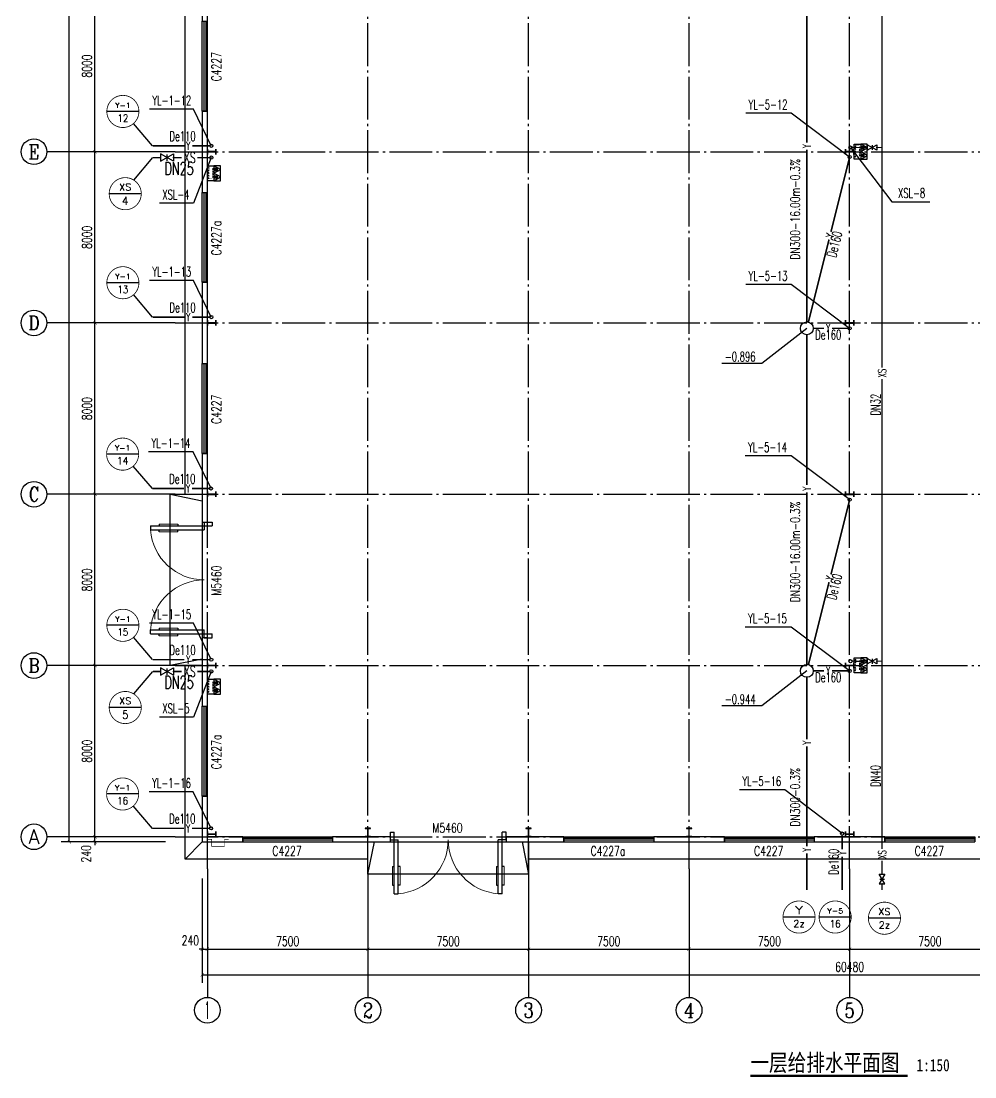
# Model space of a CAD drawing. Header units: millimetres. Extents: x 418304 to 847498, y 48187 to 111456.
# Drawn here: x 421322.97 to 421367.52, y 54604.15 to 54653.46 of the extents above; entities that cross this region are included whole.
import ezdxf
from ezdxf.enums import TextEntityAlignment as Align

# ---------------------------------------------------------------- set-up
doc = ezdxf.new("R2010")
doc.units = ezdxf.units.MM
doc.header["$LTSCALE"] = 1000
doc.linetypes.add('DOTE', pattern=[2.42, 2, -0.2, 0.02, -0.2])
for name, color, linetype in [('AXIS', 3, 'Continuous'), ('AXIS_TEXT', 7, 'Continuous'), ('COLUMN', 2, 'Continuous'), ('DIM_SYMB', 3, 'Continuous'), ('DIM_消防', 3, 'Continuous'), ('DIM_雨水', 3, 'Continuous'), ('DOTE', 8, 'DOTE'), ('EQUIP_消防', 7, 'Continuous'), ('PIPE-消防', 1, 'Continuous'), ('PIPE-雨水', 4, 'Continuous'), ('PUB_TEXT', 7, 'Continuous'), ('TEXT_消防', 7, 'Continuous'), ('TEXT_雨水', 7, 'Continuous'), ('TWT_LEAD', 3, 'Continuous'), ('TWT_TEXT', 7, 'Continuous'), ('VALVE_消防', 7, 'Continuous'), ('VPIPE-消防', 1, 'Continuous'), ('VPIPE-雨水', 4, 'Continuous'), ('WALL-PARAPET', 6, 'Continuous'), ('WELL_雨水', 4, 'Continuous'), ('WINDOW', 4, 'Continuous'), ('WINDOW_TEXT', 7, 'Continuous')]:
    doc.layers.add(name, color=color, linetype=linetype)
doc.styles.add('_TCH_AXIS', font='COMPLEX', dxfattribs={"bigfont": 'GBCBIG'})
doc.styles.add('_TCH_DIM', font='SIMPLEX', dxfattribs={"bigfont": 'GBCBIG'})
doc.styles.add('_TCH_DIM_T3', font='SIMPLEX', dxfattribs={"width": 0.705882, "bigfont": 'GBCBIG'})
doc.styles.add('_TCH_WINDOW', font='SIMPLEX', dxfattribs={"height": 3.5, "bigfont": 'GBCBIG'})
doc.styles.add('_TWT_CIRCLE', font='COMPLEX', dxfattribs={"width": 1.1, "height": 3, "bigfont": 'HZTXT'})
doc.styles.add('_TWT_PIPEDN', font='SIMPLEX', dxfattribs={"width": 0.8, "height": 3, "bigfont": 'HZTXT'})
doc.styles.add('_TWT_PIPETEXT', font='SIMPLEX', dxfattribs={"width": 0.8, "height": 3.5, "bigfont": 'HZTXT'})
doc.styles.add('_TWT_SERIAL', font='COMPLEX', dxfattribs={"width": 0.8, "height": 3, "bigfont": 'HZTXT'})
doc.styles.add('COMPLEX', font='COMPLEX')
doc.styles.add('YAYA', font='', dxfattribs={"width": 0.8, "height": 1})
doc.styles.get('YAYA').set_extended_font_data('SimSun')
doc.dimstyles.new('_TCH_ARCH&&150', dxfattribs={"dimtxt": 446.25, "dimasz": 150, "dimexe": 375, "dimexo": 450, "dimgap": 150, "dimtad": 1, "dimdec": 0, "dimzin": 0, "dimdsep": 46, "dimtxsty": '_TCH_DIM_T3', "dimblk": 'ARCHTICK', "dimcen": 0.09, "dimclrt": 7, "dimazin": 2, "dimtfac": 1, "dimtdec": 0, "dimtix": 1, "dimtmove": 2, "dimatfit": 3, "dimfxl": 0, "dimtolj": 1, "dimtzin": 0, "dimarcsym": 0})

# ---------------------------------------------------------------- blocks, each defined once
blk = doc.blocks.new('A$C797E1D2B')
at = {"layer": 'COLUMN'}
h = blk.add_hatch(color=256, dxfattribs=at)
h.paths.add_polyline_path([(125, 400), (250, 400), (250, 388), (130, 388), (130, 200), (125, 200)])
h.paths.add_polyline_path([(0, 400), (125, 400), (125, 200), (120, 200), (120, 388), (0, 388)])
h.paths.add_polyline_path([(0, 12), (120, 12), (120, 200), (125, 200), (125, 0), (0, 0)])
h.paths.add_polyline_path([(125, 200), (130, 200), (130, 12), (250, 12), (250, 0), (125, 0)])
blk.add_lwpolyline([(250, 0), (250, 12), (130, 12), (130, 388), (250, 388), (250, 400), (0, 400), (0, 388), (120, 388), (120, 12), (0, 12), (0, 0)], close=True, dxfattribs=at)
blk = doc.blocks.new('消防软管卷盘')
blk.add_lwpolyline([(4963954, 151899), (4963954, 150312), (4964641, 150312), (4964641, 151899)], close=True)
for points, const_width in [([(4964134, 151704), (4964482, 151704)], 1), ([(4964134, 151566), (4964482, 151566)], 1), ([(4964134, 151428), (4964482, 151428)], 1), ([(4964134, 151290), (4964482, 151290)], 1), ([(4964134, 151152), (4964482, 151152)], 1), ([(4964134, 151014), (4964482, 151014)], 0.1), ([(4964134, 150876), (4964482, 150876)], 1), ([(4964134, 150738), (4964482, 150738)], 1), ([(4964150, 150600), (4964499, 150600)], 1), ([(4964150, 150462), (4964499, 150462)], 1)]:
    blk.add_lwpolyline(points, dxfattribs=dict(const_width=const_width))
for centre, start, end in [((4964134, 151636), 90, 270), ((4964134, 151360), 90, 270), ((4964134, 151084), 90, 270), ((4964482, 151498), 270, 90), ((4964482, 151222), 270, 90), ((4964482, 150946), 270, 90), ((4964134, 150808), 90, 270), ((4964150, 150532), 90, 270), ((4964499, 150670), 270, 90)]:
    blk.add_arc(centre, 69, start, end)
blk = doc.blocks.new('$TwtSys$00000546')
h = blk.add_hatch()
h.set_pattern_fill('ANSI31', color=256, scale=200, style=0)
h.set_pattern_definition([(45, (-38543.802, -6670.83), (-17.67767, 17.67767), [])])
h.paths.add_polyline_path([(-65, 174), (65, 174), (65, 44), (-65, 44)])
for points in [[(0, 344), (-198, 0), (198, 0)], [(-65, 174), (65, 174), (65, 44), (-65, 44)]]:
    blk.add_lwpolyline(points, close=True)
blk = doc.blocks.new('92623')
blk.add_lwpolyline([(8910066, 83014), (8909273, 83014), (8909273, 82670), (8910066, 82670)], close=True)
at = {"xscale": -0.5, "yscale": 0.5, "zscale": 0.5, "rotation": 89.99999999998747}
blk.add_blockref('消防软管卷盘', (8985223, 2565334), dxfattribs=at)
at = {"layer": 'EQUIP_消防', "color": 8, "rotation": 180}
for p in [(8909471, 83014), (8909868, 83014)]:
    blk.add_blockref('$TwtSys$00000546', p, dxfattribs=at)
blk = doc.blocks.new('$DorLib2D$00000011')
for p, q in [((-0.4667, 0.4709), (-0.4667, -0.0625)), ((-0.4667, 0.4709), (-0.4333, 0.4709)), ((-0.4333, 0.4709), (-0.4333, 0.0042)), ((0.4333, 0.4709), (0.4333, 0.0042)), ((0.4667, 0.4709), (0.4333, 0.4709)), ((0.4667, 0.4709), (0.4667, -0.0625)), ((-0.4833, 0.3962), (-0.4667, 0.3962)), ((-0.4167, 0.3962), (-0.4333, 0.3962)), ((0.4167, 0.3962), (0.4333, 0.3962)), ((0.4833, 0.3962), (0.4667, 0.3962)), ((-0.4833, 0.2346), (-0.4667, 0.2346)), ((-0.4167, 0.2346), (-0.4333, 0.2346)), ((0.4167, 0.2346), (0.4333, 0.2346)), ((0.4833, 0.2346), (0.4667, 0.2346)), ((-0.5, 0.0042), (-0.4333, 0.0042)), ((-0.5, 0.0042), (-0.5, -0.0625)), ((0.5, 0.0042), (0.4333, 0.0042)), ((0.5, 0.0042), (0.5, -0.0625)), ((-0.5, -0.0625), (-0.4667, -0.0625)), ((0.5, -0.0625), (0.4667, -0.0625))]:
    blk.add_line(p, q)
at = {"lineweight": 13}
for p, q in [((-0.4833, 0.3962), (-0.4833, 0.2346)), ((-0.4167, 0.3962), (-0.4167, 0.2346)), ((0.4167, 0.3962), (0.4167, 0.2346)), ((0.4833, 0.3962), (0.4833, 0.2346))]:
    blk.add_line(p, q, dxfattribs=at)
for centre, start, end in [((-0.4667, 0.0042), 0, 85.90396), ((0.4667, 0.0042), 94.09604, 180)]:
    blk.add_arc(centre, 0.4667, start, end, dxfattribs=at)
blk = doc.blocks.new('$TCHSYS$WIN2D')
for p, q in [((-0.5, 0.5), (0.5, 0.5)), ((-0.5, 0.5), (-0.5, -0.5)), ((0.5, 0.5), (0.5, -0.5)), ((0.5, 0.167), (-0.5, 0.167)), ((0.5, -0.167), (-0.5, -0.167)), ((-0.5, -0.5), (0.5, -0.5))]:
    blk.add_line(p, q)
blk = doc.blocks.new('_AXISO')
blk.add_circle((0, 0), 0.5)
at = {"layer": 'AXIS_TEXT', "style": 'COMPLEX', "width": 1.041667}
blk.add_attdef('A', text='', height=0.56, dxfattribs=at).set_placement((-0.25, -0.28), (0.25, -0.28), align=Align.FIT)
blk = doc.blocks.new('_ArchTick')
at = {"color": 0, "linetype": 'ByBlock', "const_width": 0.15}
blk.add_lwpolyline([(-0.5, -0.5), (0.5, 0.5)], dxfattribs=at)
blk = doc.blocks.new('*D388')
at = {"layer": 'AXIS', "color": 0, "lineweight": -2}
for p, q in [((448672, 63648), (448672, 58773)), ((509152, 63648), (509152, 58773)), ((448672, 59148), (509152, 59148))]:
    blk.add_line(p, q, dxfattribs=at)
at = {"layer": 'Defpoints', "color": 0}
for p in [(448672, 64098), (509152, 64098), (509152, 59148)]:
    blk.add_point(p, dxfattribs=at)
at = {"layer": 'AXIS', "color": 0, "lineweight": -2, "xscale": 150, "yscale": 150, "zscale": 150, "rotation": 180}
blk.add_blockref('_ArchTick', (448672, 59148), dxfattribs=at)
at = {"layer": 'AXIS', "color": 0, "lineweight": -2, "xscale": 150, "yscale": 150, "zscale": 150}
blk.add_blockref('_ArchTick', (509152, 59148), dxfattribs=at)
at = {"layer": 'AXIS', "color": 7, "insert": (478912, 59521), "char_height": 446.2, "attachment_point": 5, "style": '_TCH_DIM_T3'}
blk.add_mtext('\\A1;60480', dxfattribs=at)
blk = doc.blocks.new('*D389')
at = {"layer": 'AXIS', "color": 0, "lineweight": -2}
for p, q in [((448672, 63648), (448672, 59973)), ((448912, 63648), (448912, 59973)), ((448672, 60348), (448522, 60348)), ((448672, 60348), (448912, 60348)), ((448912, 60348), (449062, 60348))]:
    blk.add_line(p, q, dxfattribs=at)
at = {"layer": 'Defpoints', "color": 0}
for p in [(448672, 64098), (448912, 64098), (448912, 60348)]:
    blk.add_point(p, dxfattribs=at)
at = {"layer": 'AXIS', "color": 0, "lineweight": -2, "xscale": 150, "yscale": 150, "zscale": 150}
blk.add_blockref('_ArchTick', (448672, 60348), dxfattribs=at)
at = {"layer": 'AXIS', "color": 0, "lineweight": -2, "xscale": 150, "yscale": 150, "zscale": 150, "rotation": 180}
blk.add_blockref('_ArchTick', (448912, 60348), dxfattribs=at)
at = {"layer": 'AXIS', "color": 7, "insert": (448117, 60760), "char_height": 446.2, "attachment_point": 5, "style": '_TCH_DIM_T3'}
blk.add_mtext('\\A1;240', dxfattribs=at)
blk = doc.blocks.new('*D390')
at = {"layer": 'AXIS', "color": 0, "lineweight": -2}
for p, q in [((448912, 63648), (448912, 59973)), ((456412, 63648), (456412, 59973)), ((448912, 60348), (456412, 60348))]:
    blk.add_line(p, q, dxfattribs=at)
at = {"layer": 'Defpoints', "color": 0}
for p in [(448912, 64098), (456412, 64098), (456412, 60348)]:
    blk.add_point(p, dxfattribs=at)
at = {"layer": 'AXIS', "color": 0, "lineweight": -2, "xscale": 150, "yscale": 150, "zscale": 150, "rotation": 180}
blk.add_blockref('_ArchTick', (448912, 60348), dxfattribs=at)
at = {"layer": 'AXIS', "color": 0, "lineweight": -2, "xscale": 150, "yscale": 150, "zscale": 150}
blk.add_blockref('_ArchTick', (456412, 60348), dxfattribs=at)
at = {"layer": 'AXIS', "color": 7, "insert": (452662, 60721), "char_height": 446.2, "attachment_point": 5, "style": '_TCH_DIM_T3'}
blk.add_mtext('\\A1;7500', dxfattribs=at)
blk = doc.blocks.new('*D391')
at = {"layer": 'AXIS', "color": 0, "lineweight": -2}
for p, q in [((456412, 63648), (456412, 59973)), ((463912, 63648), (463912, 59973)), ((456412, 60348), (463912, 60348))]:
    blk.add_line(p, q, dxfattribs=at)
at = {"layer": 'Defpoints', "color": 0}
for p in [(456412, 64098), (463912, 64098), (463912, 60348)]:
    blk.add_point(p, dxfattribs=at)
at = {"layer": 'AXIS', "color": 0, "lineweight": -2, "xscale": 150, "yscale": 150, "zscale": 150, "rotation": 180}
blk.add_blockref('_ArchTick', (456412, 60348), dxfattribs=at)
at = {"layer": 'AXIS', "color": 0, "lineweight": -2, "xscale": 150, "yscale": 150, "zscale": 150}
blk.add_blockref('_ArchTick', (463912, 60348), dxfattribs=at)
at = {"layer": 'AXIS', "color": 7, "insert": (460162, 60721), "char_height": 446.2, "attachment_point": 5, "style": '_TCH_DIM_T3'}
blk.add_mtext('\\A1;7500', dxfattribs=at)
blk = doc.blocks.new('*D392')
at = {"layer": 'AXIS', "color": 0, "lineweight": -2}
for p, q in [((463912, 63648), (463912, 59973)), ((471412, 63648), (471412, 59973)), ((463912, 60348), (471412, 60348))]:
    blk.add_line(p, q, dxfattribs=at)
at = {"layer": 'Defpoints', "color": 0}
for p in [(463912, 64098), (471412, 64098), (471412, 60348)]:
    blk.add_point(p, dxfattribs=at)
at = {"layer": 'AXIS', "color": 0, "lineweight": -2, "xscale": 150, "yscale": 150, "zscale": 150, "rotation": 180}
blk.add_blockref('_ArchTick', (463912, 60348), dxfattribs=at)
at = {"layer": 'AXIS', "color": 0, "lineweight": -2, "xscale": 150, "yscale": 150, "zscale": 150}
blk.add_blockref('_ArchTick', (471412, 60348), dxfattribs=at)
at = {"layer": 'AXIS', "color": 7, "insert": (467662, 60721), "char_height": 446.2, "attachment_point": 5, "style": '_TCH_DIM_T3'}
blk.add_mtext('\\A1;7500', dxfattribs=at)
blk = doc.blocks.new('*D393')
at = {"layer": 'AXIS', "color": 0, "lineweight": -2}
for p, q in [((471412, 63648), (471412, 59973)), ((478912, 63648), (478912, 59973)), ((471412, 60348), (478912, 60348))]:
    blk.add_line(p, q, dxfattribs=at)
at = {"layer": 'Defpoints', "color": 0}
for p in [(471412, 64098), (478912, 64098), (478912, 60348)]:
    blk.add_point(p, dxfattribs=at)
at = {"layer": 'AXIS', "color": 0, "lineweight": -2, "xscale": 150, "yscale": 150, "zscale": 150, "rotation": 180}
blk.add_blockref('_ArchTick', (471412, 60348), dxfattribs=at)
at = {"layer": 'AXIS', "color": 0, "lineweight": -2, "xscale": 150, "yscale": 150, "zscale": 150}
blk.add_blockref('_ArchTick', (478912, 60348), dxfattribs=at)
at = {"layer": 'AXIS', "color": 7, "insert": (475162, 60721), "char_height": 446.2, "attachment_point": 5, "style": '_TCH_DIM_T3'}
blk.add_mtext('\\A1;7500', dxfattribs=at)
blk = doc.blocks.new('*D394')
at = {"layer": 'AXIS', "color": 0, "lineweight": -2}
for p, q in [((478912, 63648), (478912, 59973)), ((486412, 63648), (486412, 59973)), ((478912, 60348), (486412, 60348))]:
    blk.add_line(p, q, dxfattribs=at)
at = {"layer": 'Defpoints', "color": 0}
for p in [(478912, 64098), (486412, 64098), (486412, 60348)]:
    blk.add_point(p, dxfattribs=at)
at = {"layer": 'AXIS', "color": 0, "lineweight": -2, "xscale": 150, "yscale": 150, "zscale": 150, "rotation": 180}
blk.add_blockref('_ArchTick', (478912, 60348), dxfattribs=at)
at = {"layer": 'AXIS', "color": 0, "lineweight": -2, "xscale": 150, "yscale": 150, "zscale": 150}
blk.add_blockref('_ArchTick', (486412, 60348), dxfattribs=at)
at = {"layer": 'AXIS', "color": 7, "insert": (482662, 60721), "char_height": 446.2, "attachment_point": 5, "style": '_TCH_DIM_T3'}
blk.add_mtext('\\A1;7500', dxfattribs=at)
blk = doc.blocks.new('*D410')
at = {"layer": 'AXIS', "color": 0, "lineweight": -2}
for p, q in [((446962, 185838), (442087, 185838)), ((442462, 65358), (442462, 185838)), ((446962, 65358), (442087, 65358))]:
    blk.add_line(p, q, dxfattribs=at)
at = {"layer": 'Defpoints', "color": 0}
for p in [(442462, 185838), (447412, 185838), (447412, 65358)]:
    blk.add_point(p, dxfattribs=at)
at = {"layer": 'AXIS', "color": 0, "lineweight": -2, "xscale": 150, "yscale": 150, "zscale": 150}
for p, rotation in [((442462, 185838), 90), ((442462, 65358), 270)]:
    blk.add_blockref('_ArchTick', p, dxfattribs=dict(at, rotation=rotation))
at = {"layer": 'AXIS', "color": 7, "insert": (442089, 125598), "char_height": 446.2, "attachment_point": 5, "rotation": 90, "style": '_TCH_DIM_T3'}
blk.add_mtext('\\A1;120480', dxfattribs=at)
blk = doc.blocks.new('*D411')
at = {"layer": 'AXIS', "color": 0, "lineweight": -2}
for p, q in [((446962, 65598), (443287, 65598)), ((443662, 65598), (443662, 65748)), ((443662, 65358), (443662, 65598)), ((446962, 65358), (443287, 65358)), ((443662, 65358), (443662, 65208))]:
    blk.add_line(p, q, dxfattribs=at)
at = {"layer": 'Defpoints', "color": 0}
for p in [(443662, 65598), (447412, 65598), (447412, 65358)]:
    blk.add_point(p, dxfattribs=at)
at = {"layer": 'AXIS', "color": 0, "lineweight": -2, "xscale": 150, "yscale": 150, "zscale": 150}
for p, rotation in [((443662, 65598), 270), ((443662, 65358), 90)]:
    blk.add_blockref('_ArchTick', p, dxfattribs=dict(at, rotation=rotation))
at = {"layer": 'AXIS', "color": 7, "insert": (443249, 64803), "char_height": 446.2, "attachment_point": 5, "rotation": 90, "style": '_TCH_DIM_T3'}
blk.add_mtext('\\A1;240', dxfattribs=at)
blk = doc.blocks.new('*D412')
at = {"layer": 'AXIS', "color": 0, "lineweight": -2}
for p, q in [((446962, 73598), (443287, 73598)), ((443662, 65598), (443662, 73598)), ((446962, 65598), (443287, 65598))]:
    blk.add_line(p, q, dxfattribs=at)
at = {"layer": 'Defpoints', "color": 0}
for p in [(443662, 73598), (447412, 73598), (447412, 65598)]:
    blk.add_point(p, dxfattribs=at)
at = {"layer": 'AXIS', "color": 0, "lineweight": -2, "xscale": 150, "yscale": 150, "zscale": 150}
for p, rotation in [((443662, 73598), 90), ((443662, 65598), 270)]:
    blk.add_blockref('_ArchTick', p, dxfattribs=dict(at, rotation=rotation))
at = {"layer": 'AXIS', "color": 7, "insert": (443289, 69598), "char_height": 446.2, "attachment_point": 5, "rotation": 90, "style": '_TCH_DIM_T3'}
blk.add_mtext('\\A1;8000', dxfattribs=at)
blk = doc.blocks.new('*D413')
at = {"layer": 'AXIS', "color": 0, "lineweight": -2}
for p, q in [((446962, 81598), (443287, 81598)), ((443662, 73598), (443662, 81598)), ((446962, 73598), (443287, 73598))]:
    blk.add_line(p, q, dxfattribs=at)
at = {"layer": 'Defpoints', "color": 0}
for p in [(443662, 81598), (447412, 81598), (447412, 73598)]:
    blk.add_point(p, dxfattribs=at)
at = {"layer": 'AXIS', "color": 0, "lineweight": -2, "xscale": 150, "yscale": 150, "zscale": 150}
for p, rotation in [((443662, 81598), 90), ((443662, 73598), 270)]:
    blk.add_blockref('_ArchTick', p, dxfattribs=dict(at, rotation=rotation))
at = {"layer": 'AXIS', "color": 7, "insert": (443289, 77598), "char_height": 446.2, "attachment_point": 5, "rotation": 90, "style": '_TCH_DIM_T3'}
blk.add_mtext('\\A1;8000', dxfattribs=at)
blk = doc.blocks.new('*D414')
at = {"layer": 'AXIS', "color": 0, "lineweight": -2}
for p, q in [((446962, 89598), (443287, 89598)), ((443662, 81598), (443662, 89598)), ((446962, 81598), (443287, 81598))]:
    blk.add_line(p, q, dxfattribs=at)
at = {"layer": 'Defpoints', "color": 0}
for p in [(443662, 89598), (447412, 89598), (447412, 81598)]:
    blk.add_point(p, dxfattribs=at)
at = {"layer": 'AXIS', "color": 0, "lineweight": -2, "xscale": 150, "yscale": 150, "zscale": 150}
for p, rotation in [((443662, 89598), 90), ((443662, 81598), 270)]:
    blk.add_blockref('_ArchTick', p, dxfattribs=dict(at, rotation=rotation))
at = {"layer": 'AXIS', "color": 7, "insert": (443289, 85598), "char_height": 446.2, "attachment_point": 5, "rotation": 90, "style": '_TCH_DIM_T3'}
blk.add_mtext('\\A1;8000', dxfattribs=at)
blk = doc.blocks.new('*D415')
at = {"layer": 'AXIS', "color": 0, "lineweight": -2}
for p, q in [((446962, 97598), (443287, 97598)), ((443662, 89598), (443662, 97598)), ((446962, 89598), (443287, 89598))]:
    blk.add_line(p, q, dxfattribs=at)
at = {"layer": 'Defpoints', "color": 0}
for p in [(443662, 97598), (447412, 97598), (447412, 89598)]:
    blk.add_point(p, dxfattribs=at)
at = {"layer": 'AXIS', "color": 0, "lineweight": -2, "xscale": 150, "yscale": 150, "zscale": 150}
for p, rotation in [((443662, 97598), 90), ((443662, 89598), 270)]:
    blk.add_blockref('_ArchTick', p, dxfattribs=dict(at, rotation=rotation))
at = {"layer": 'AXIS', "color": 7, "insert": (443289, 93598), "char_height": 446.2, "attachment_point": 5, "rotation": 90, "style": '_TCH_DIM_T3'}
blk.add_mtext('\\A1;8000', dxfattribs=at)
blk = doc.blocks.new('*D416')
at = {"layer": 'AXIS', "color": 0, "lineweight": -2}
for p, q in [((446962, 105598), (443287, 105598)), ((443662, 97598), (443662, 105598)), ((446962, 97598), (443287, 97598))]:
    blk.add_line(p, q, dxfattribs=at)
at = {"layer": 'Defpoints', "color": 0}
for p in [(443662, 105598), (447412, 105598), (447412, 97598)]:
    blk.add_point(p, dxfattribs=at)
at = {"layer": 'AXIS', "color": 0, "lineweight": -2, "xscale": 150, "yscale": 150, "zscale": 150}
for p, rotation in [((443662, 105598), 90), ((443662, 97598), 270)]:
    blk.add_blockref('_ArchTick', p, dxfattribs=dict(at, rotation=rotation))
at = {"layer": 'AXIS', "color": 7, "insert": (443289, 101598), "char_height": 446.2, "attachment_point": 5, "rotation": 90, "style": '_TCH_DIM_T3'}
blk.add_mtext('\\A1;8000', dxfattribs=at)
blk = doc.blocks.new('$VALVE$00000296')
for points in [[(-125, 72), (-125, -72), (125, 72), (125, -72), (-125, 72)], [(0, 60), (0, -64)]]:
    blk.add_lwpolyline(points)
for p in [(-125, 0), (125, 0)]:
    blk.add_point(p)
blk = doc.blocks.new('$TwtSys$00000187')
blk.add_circle((0, 0, 0), 0.5)
blk = doc.blocks.new('32555')
at = {"color": 8, "ltscale": 0.5}
for p, q in [((447171.7, 81597.8), (448671.7, 81297.8)), ((448671.7, 73897.8), (447171.7, 73597.8)), ((447871.7, 64557.8), (448671.7, 65357.8)), ((456411.7, 63857.8), (456711.7, 65357.8)), ((463611.7, 65357.8), (463911.7, 63857.8))]:
    blk.add_line(p, q, dxfattribs=at)
for points in [[(447871.7, 81597.8), (447871.7, 121597.8)], [(448671.7, 73597.8), (447171.7, 73597.8), (447171.7, 81597.8), (448671.7, 81597.8)], [(456411.7, 64557.8), (447871.7, 64557.8), (447871.7, 73597.8)], [(463911.7, 65357.8), (463911.7, 63857.8), (456411.7, 63857.8), (456411.7, 65357.8)], [(493911.7, 64557.8), (463911.7, 64557.8)]]:
    blk.add_lwpolyline(points, dxfattribs=at)
at = {"color": 8, "const_width": 30}
blk.add_lwpolyline([(448911.7, 65477.8), (449111.7, 65477.8), (449111.7, 65157.8), (449711.7, 65157.8), (449711.7, 65477.8), (449911.7, 65477.8)], dxfattribs=at)
at = {"layer": 'AXIS'}
for p, q in [((447411.7, 97597.8), (441411.7, 97597.8)), ((447411.7, 89597.8), (441411.7, 89597.8)), ((447411.7, 81597.8), (441411.7, 81597.8)), ((447411.7, 73597.8), (441411.7, 73597.8)), ((447411.7, 65597.8), (441411.7, 65597.8)), ((448911.7, 64097.8), (448911.7, 58097.8)), ((456411.7, 64097.8), (456411.7, 58097.8)), ((463911.7, 64097.8), (463911.7, 58097.8)), ((471411.7, 64097.8), (471411.7, 58097.8)), ((478911.7, 64097.8), (478911.7, 58097.8))]:
    blk.add_line(p, q, dxfattribs=at)
at = {"layer": 'DIM_SYMB', "const_width": 105}
blk.add_lwpolyline([(474274.2, 54437.8), (481615.3, 54437.8)], dxfattribs=at)
at = {"layer": 'DIM_消防'}
for p, q in [((445714.9, 99477.7), (444214.9, 99477.7)), ((446354.6, 97872.6), (445463.1, 98921)), ((478952.7, 97794.8, 3000), (480876.9, 95260, 3000)), ((446354.6, 97323), (445463.1, 96274.5)), ((449094.9, 97323), (448257, 95188.2, 3000)), ((445824.9, 95636.3), (444324.9, 95636.3)), ((448257, 95188.2, 3000), (446669.5, 95188.2, 3000)), ((480876.9, 95260, 3000), (482649.3, 95260, 3000)), ((445714.9, 91477.7), (444214.9, 91477.7)), ((446354.6, 89872.6), (445463.1, 90921)), ((445702.9, 83472.7), (444202.9, 83472.7)), ((446342.6, 81867.6), (445451.1, 82916)), ((445714.9, 75477.7), (444214.9, 75477.7)), ((446354.6, 73872.6), (445463.1, 74921)), ((446354.6, 73323), (445463.1, 72274.5)), ((449094.9, 73323), (448257, 71188.2, 3000)), ((445824.9, 71636.3), (444324.9, 71636.3)), ((448257, 71188.2, 3000), (446669.5, 71188.2, 3000)), ((445702.9, 67597.7), (444202.9, 67597.7)), ((446342.6, 65992.6), (445451.1, 67041)), ((477298.3, 61851), (475798.3, 61851)), ((478984.8, 61851), (477484.8, 61851)), ((481286.5, 61795.5), (479786.5, 61795.5))]:
    blk.add_line(p, q, dxfattribs=at)
at = {"layer": 'DIM_消防', "const_width": 37.5}
for points in [[(445714.9, 99477.7, 1), (444214.9, 99477.7, 1)], [(445824.9, 95636.3, 1), (444324.9, 95636.3, 1)], [(445714.9, 91477.7, 1), (444214.9, 91477.7, 1)], [(445702.9, 83472.7, 1), (444202.9, 83472.7, 1)], [(445714.9, 75477.7, 1), (444214.9, 75477.7, 1)], [(445824.9, 71636.3, 1), (444324.9, 71636.3, 1)], [(445702.9, 67597.7, 1), (444202.9, 67597.7, 1)], [(477298.3, 61851, 1), (475798.3, 61851, 1)], [(478984.8, 61851, 1), (477484.8, 61851, 1)], [(481286.5, 61795.5, 1), (479786.5, 61795.5, 1)]]:
    blk.add_lwpolyline(points, format="xyb", close=True, dxfattribs=at)
at = {"layer": 'DIM_雨水'}
for p, q in [((448260.9, 99584.4), (446205.3, 99584.4)), ((449094.9, 97872.6), (448260.9, 99584.4)), ((476181.3, 99391.4), (474057.4, 99391.4)), ((478911.7, 97347.8, 3000), (476181.3, 99391.4)), ((448260.9, 91584.4), (446205.3, 91584.4)), ((449094.9, 89872.6), (448260.9, 91584.4)), ((476181.3, 91391.4), (474057.4, 91391.4)), ((478911.7, 89347.8, 3000), (476181.3, 91391.4)), ((448248.9, 83579.4), (446166, 83579.4)), ((449082.9, 81867.6), (448248.9, 83579.4)), ((476181.3, 83391.4), (474030.1, 83391.4)), ((478911.7, 81347.8, 3000), (476181.3, 83391.4)), ((448260.9, 75584.4), (446205.3, 75584.4)), ((449094.9, 73872.6), (448260.9, 75584.4)), ((476181.3, 75391.4, 3000), (474030.1, 75391.4, 3000)), ((478911.7, 73347.8, 6000), (476181.3, 75391.4, 3000)), ((448248.9, 67704.4), (446193.3, 67704.4)), ((449082.9, 65992.6), (448248.9, 67704.4)), ((475886, 67791.5), (473762.1, 67791.5)), ((478561.3, 65747.8), (475886, 67791.5))]:
    blk.add_line(p, q, dxfattribs=at)
at = {"layer": 'DOTE'}
for p, q in [((448911.7, 64097.8), (448911.7, 187097.8)), ((456411.7, 64097.8), (456411.7, 187097.8)), ((463911.7, 64097.8), (463911.7, 187097.8)), ((471411.7, 64097.8), (471411.7, 187097.8)), ((478911.7, 64097.8), (478911.7, 187097.8)), ((447411.7, 97597.8), (510411.7, 97597.8)), ((447411.7, 89597.8), (510411.7, 89597.8)), ((447411.7, 81597.8), (510411.7, 81597.8)), ((447411.7, 73597.8), (510411.7, 73597.8)), ((447411.7, 65597.8), (510411.7, 65597.8))]:
    blk.add_line(p, q, dxfattribs=at)
at = {"layer": 'PIPE-消防', "linetype": 'Continuous', "ltscale": 0.75, "const_width": 52.5}
for points in [[(480424.9, 108991.5), (480424.9, 97794.8)], [(479027.7, 97794.8), (479737, 97794.8)], [(480187, 97794.8), (480424.9, 97794.8)], [(480424.9, 97794.8), (480424.9, 87512.2)], [(480424.9, 86973.6), (480424.9, 73799.8)], [(479027.7, 73799.8), (479737, 73799.8)], [(480187, 73799.8), (480424.9, 73799.8)], [(480424.9, 73799.8), (480424.9, 65027.3)], [(480424.9, 64488.7), (480424.9, 63847.2)], [(480424.9, 63397.2), (480424.9, 63107.9)]]:
    blk.add_lwpolyline(points, dxfattribs=at)
at = {"layer": 'PIPE-消防', "linetype": 'Continuous', "const_width": 70}
for points in [[(446723, 97323), (446371.3, 97323)], [(447717.8, 97323), (447323, 97323)], [(448994.9, 97323), (448435.9, 97323)], [(446723, 73323), (446371.3, 73323)], [(447717.8, 73323), (447323, 73323)], [(448994.9, 73323), (448435.9, 73323)]]:
    blk.add_lwpolyline(points, dxfattribs=at)
at = {"layer": 'PIPE-雨水', "linetype": 'Continuous', "ltscale": 0.75, "const_width": 75}
for points in [[(476911.7, 105047.8), (476911.7, 98022.7)], [(447834.2, 97872.6), (446354.6, 97872.6)], [(449019.9, 97872.6), (448201.3, 97872.6)], [(476911.7, 97689.8), (476911.7, 89647.8)], [(478037.9, 93852.5), (478893.5, 97275)], [(476984.5, 89638.8), (477948.9, 93496.3)], [(447834.2, 89872.6), (446354.6, 89872.6)], [(449019.9, 89872.6), (448201.3, 89872.6)], [(476911.7, 89047.8), (476911.7, 82022.7)], [(447822.2, 81867.6), (446342.6, 81867.6)], [(449007.9, 81867.6), (448189.3, 81867.6)], [(476911.7, 81689.8), (476911.7, 73647.8)], [(478037.9, 77852.5), (478893.5, 81275)], [(476984.5, 73638.8), (477948.9, 77496.3)], [(447834.2, 73872.6), (446354.6, 73872.6)], [(449019.9, 73872.6), (448201.3, 73872.6)], [(476911.7, 73047.8), (476911.7, 70156.8)], [(476911.7, 69823.9), (476911.7, 65155.7)], [(447822.2, 65992.6), (446342.6, 65992.6)], [(449007.9, 65992.6), (448189.3, 65992.6)], [(478561.3, 65672.8), (478561.3, 65005.9)], [(476911.7, 64822.8), (476911.7, 63107.9)], [(478561.3, 64673), (478561.3, 63107.9)]]:
    blk.add_lwpolyline(points, dxfattribs=at)
at = {"layer": 'PIPE-雨水', "linetype": 'Continuous', "ltscale": 1.5, "const_width": 75}
for points in [[(477720.6, 89347.8), (477211.7, 89347.8)], [(478836.7, 89347.8), (478087.7, 89347.8)], [(477720.6, 73347.8), (477211.7, 73347.8)], [(478836.7, 73347.8), (478087.7, 73347.8)]]:
    blk.add_lwpolyline(points, dxfattribs=at)
at = {"layer": 'TWT_LEAD'}
for p, q in [((476911.7, 89347.8), (474810.2, 87709.1)), ((474810.2, 87709.1), (472948.8, 87709.1)), ((476911.7, 73347.8), (474810.2, 71709.1)), ((474810.2, 71709.1), (472948.8, 71709.1))]:
    blk.add_line(p, q, dxfattribs=at)
at = {"layer": 'VPIPE-消防', "linetype": 'Continuous'}
for centre in [(478952.7, 97794.8), (449094.9, 97323), (478952.7, 73799.8), (449094.9, 73323)]:
    blk.add_circle(centre, 75, dxfattribs=at)
at = {"layer": 'VPIPE-雨水', "linetype": 'Continuous'}
for centre in [(449094.9, 97872.6), (478911.7, 97347.8), (449094.9, 89872.6), (478911.7, 89347.8), (449082.9, 81867.6), (478911.7, 81347.8), (449094.9, 73872.6), (478911.7, 73347.8), (449082.9, 65992.6), (478561.3, 65747.8)]:
    blk.add_circle(centre, 75, dxfattribs=at)
at = {"layer": 'WALL-PARAPET'}
for p, q in [((448671.7, 107497.8), (448671.7, 103697.8)), ((448911.7, 103697.8), (448911.7, 107497.8)), ((448671.7, 103697.8), (448911.7, 103697.8)), ((448671.7, 99497.8), (448671.7, 95697.8)), ((448911.7, 99497.8), (448671.7, 99497.8)), ((448911.7, 95697.8), (448911.7, 99497.8)), ((448671.7, 95697.8), (448911.7, 95697.8)), ((448671.7, 91497.8), (448671.7, 87697.8)), ((448911.7, 91497.8), (448671.7, 91497.8)), ((448911.7, 87697.8), (448911.7, 91497.8)), ((448671.7, 87697.8), (448911.7, 87697.8)), ((448671.7, 83497.8), (448671.7, 80297.8)), ((448911.7, 83497.8), (448671.7, 83497.8)), ((448911.7, 80297.8), (448911.7, 83497.8)), ((448671.7, 80297.8), (448911.7, 80297.8)), ((448671.7, 74897.8), (448671.7, 71697.8)), ((448911.7, 74897.8), (448671.7, 74897.8)), ((448911.7, 71697.8), (448911.7, 74897.8)), ((448671.7, 71697.8), (448911.7, 71697.8)), ((448911.7, 67497.8), (448671.7, 67497.8)), ((448671.7, 67497.8), (448671.7, 65357.8)), ((448911.7, 65597.8), (448911.7, 67497.8)), ((450561.7, 65597.8), (448911.7, 65597.8)), ((450561.7, 65357.8), (450561.7, 65597.8)), ((457461.7, 65597.8), (454761.7, 65597.8)), ((454761.7, 65597.8), (454761.7, 65357.8)), ((457461.7, 65357.8), (457461.7, 65597.8)), ((465561.7, 65597.8), (462861.7, 65597.8)), ((462861.7, 65597.8), (462861.7, 65357.8)), ((465561.7, 65357.8), (465561.7, 65597.8)), ((473061.7, 65597.8), (469761.7, 65597.8)), ((469761.7, 65597.8), (469761.7, 65357.8)), ((473061.7, 65357.8), (473061.7, 65597.8)), ((480561.7, 65597.8), (477261.7, 65597.8)), ((477261.7, 65597.8), (477261.7, 65357.8)), ((480561.7, 65357.8), (480561.7, 65597.8)), ((448671.7, 65357.8), (450561.7, 65357.8)), ((454761.7, 65357.8), (457461.7, 65357.8)), ((462861.7, 65357.8), (465561.7, 65357.8)), ((469761.7, 65357.8), (473061.7, 65357.8)), ((477261.7, 65357.8), (480561.7, 65357.8))]:
    blk.add_line(p, q, dxfattribs=at)
at = {"layer": 'WINDOW'}
for p, q in [((448671.7, 80297.8), (448671.7, 74897.8)), ((457461.7, 65357.8), (462861.7, 65357.8))]:
    blk.add_line(p, q, dxfattribs=at)
for p, rotation in [((448911.7, 97722.8), 270), ((478711.7, 97722.8), 270), ((448911.7, 89722.8), 270), ((478711.7, 89722.8), 270), ((448911.7, 81722.8), 270), ((478711.7, 81722.8), 270), ((448911.7, 73722.8), 270), ((478711.7, 73722.8), 270), ((448911.7, 65847.8), 270), ((456536.7, 65997.8), 180), ((464036.7, 65997.8), 180), ((471536.7, 65997.8), 180), ((478711.7, 65847.8), 270)]:
    blk.add_blockref('A$C797E1D2B', p, dxfattribs=dict(rotation=rotation))
at = {"xscale": 0.882, "yscale": 0.882, "zscale": 0.882, "rotation": 90}
for p in [(552644.8, -7760725.5), (522432.8, -7761734.6), (552644.8, -7784720.5), (522432.8, -7785723.2)]:
    blk.add_blockref('92623', p, dxfattribs=at)
at = {"layer": 'AXIS'}
ref = blk.add_blockref('_AXISO', (440811.7, 97597.8), dxfattribs=dict(at, xscale=1200, yscale=1200, zscale=1200))
ref.add_attrib('A', 'E', dxfattribs={"layer": 'AXIS_TEXT', "height": 668.2, "style": '_TCH_AXIS'}).set_placement((440557.2, 97263.7), (441066.3, 97263.7), align=Align.FIT)
ref = blk.add_blockref('_AXISO', (440811.7, 89597.8), dxfattribs=dict(at, xscale=1200, yscale=1200, zscale=1200))
ref.add_attrib('A', 'D', dxfattribs={"layer": 'AXIS_TEXT', "height": 652.9, "style": '_TCH_AXIS'}).set_placement((440547.5, 89271.3), (441076, 89271.3), align=Align.FIT)
ref = blk.add_blockref('_AXISO', (440811.7, 81597.8), dxfattribs=dict(at, xscale=1200, yscale=1200, zscale=1200))
ref.add_attrib('A', 'C', dxfattribs={"layer": 'AXIS_TEXT', "height": 683.5, "style": '_TCH_AXIS'}).set_placement((440567.6, 81256), (441055.8, 81256), align=Align.FIT)
ref = blk.add_blockref('_AXISO', (440811.7, 73597.8), dxfattribs=dict(at, xscale=1200, yscale=1200, zscale=1200))
ref.add_attrib('A', 'B', dxfattribs={"layer": 'AXIS_TEXT', "height": 652.9, "style": '_TCH_AXIS'}).set_placement((440547.5, 73271.3), (441076, 73271.3), align=Align.FIT)
ref = blk.add_blockref('_AXISO', (440811.7, 65597.8), dxfattribs=dict(at, xscale=1200, yscale=1200, zscale=1200))
ref.add_attrib('A', 'A', dxfattribs={"layer": 'AXIS_TEXT', "height": 668.2, "style": '_TCH_AXIS', "width": 0.888889}).set_placement((440557.2, 65263.7), (441066.3, 65263.7), align=Align.FIT)
ref = blk.add_blockref('_AXISO', (448911.7, 57497.8), dxfattribs=dict(at, xscale=1200, yscale=1200, zscale=1200))
ref.add_attrib('A', '1', dxfattribs={"layer": 'AXIS_TEXT', "height": 817.2, "style": '_TCH_AXIS', "width": 0.555556}).set_placement((448814.4, 57089.2), (449009, 57089.2), align=Align.FIT)
ref = blk.add_blockref('_AXISO', (456411.7, 57497.8), dxfattribs=dict(at, xscale=1200, yscale=1200, zscale=1200))
ref.add_attrib('A', '2', dxfattribs={"layer": 'AXIS_TEXT', "height": 698.9, "style": '_TCH_AXIS'}).set_placement((456178.7, 57148.3), (456644.7, 57148.3), align=Align.FIT)
ref = blk.add_blockref('_AXISO', (463911.7, 57497.8), dxfattribs=dict(at, xscale=1200, yscale=1200, zscale=1200))
ref.add_attrib('A', '3', dxfattribs={"layer": 'AXIS_TEXT', "height": 698.9, "style": '_TCH_AXIS'}).set_placement((463678.7, 57148.3), (464144.7, 57148.3), align=Align.FIT)
ref = blk.add_blockref('_AXISO', (471411.7, 57497.8), dxfattribs=dict(at, xscale=1200, yscale=1200, zscale=1200))
ref.add_attrib('A', '4', dxfattribs={"layer": 'AXIS_TEXT', "height": 668.2, "style": '_TCH_AXIS'}).set_placement((471157.2, 57163.7), (471666.3, 57163.7), align=Align.FIT)
ref = blk.add_blockref('_AXISO', (478911.7, 57497.8), dxfattribs=dict(at, xscale=1200, yscale=1200, zscale=1200))
ref.add_attrib('A', '5', dxfattribs={"layer": 'AXIS_TEXT', "height": 698.9, "style": '_TCH_AXIS'}).set_placement((478678.7, 57148.3), (479144.7, 57148.3), align=Align.FIT)
at = {"layer": 'VALVE_消防', "xscale": 1.8, "yscale": 1.8, "zscale": 1.8}
for p in [(479962, 97794.8), (479962, 73799.8)]:
    blk.add_blockref('$VALVE$00000296', p, dxfattribs=at)
at = {"layer": 'VALVE_消防'}
for p, xscale, yscale, zscale, rotation in [((447023, 97323), -2.4, -2.4, 2.4, 180), ((447023, 73323), -2.4, -2.4, 2.4, 180), ((480424.9, 63622.2), -1.8, -1.8, 1.8, 270)]:
    blk.add_blockref('$VALVE$00000296', p, dxfattribs=dict(at, xscale=xscale, yscale=yscale, zscale=zscale, rotation=rotation))
at = {"layer": 'WELL_雨水', "xscale": 600, "yscale": 600, "zscale": 600, "rotation": 90}
for p in [(476911.7, 89347.8), (476911.7, 73347.8)]:
    blk.add_blockref('$TwtSys$00000187', p, dxfattribs=at)
at = {"layer": 'WINDOW'}
ref = blk.add_blockref('$TCHSYS$WIN2D', (448791.7, 101597.8), dxfattribs=dict(at, xscale=-4200, yscale=-240, zscale=-4200, rotation=270))
ref.add_attrib('A', 'C4227', (449554.7, 100885.3), dxfattribs={"layer": 'WINDOW_TEXT', "height": 446.25, "rotation": 90, "style": '_TCH_WINDOW', "width": 0.705882})
ref = blk.add_blockref('$TCHSYS$WIN2D', (448791.7, 93597.8), dxfattribs=dict(at, xscale=-4200, yscale=-240, zscale=-4200, rotation=270))
ref.add_attrib('A', 'C4227a', (449554.7, 92750.3), dxfattribs={"layer": 'WINDOW_TEXT', "height": 446.25, "rotation": 90, "style": '_TCH_WINDOW', "width": 0.705882})
ref = blk.add_blockref('$TCHSYS$WIN2D', (448791.7, 85597.8), dxfattribs=dict(at, xscale=-4200, yscale=-240, zscale=-4200, rotation=270))
ref.add_attrib('A', 'C4227', (449554.7, 84885.3), dxfattribs={"layer": 'WINDOW_TEXT', "height": 446.25, "rotation": 90, "style": '_TCH_WINDOW', "width": 0.705882})
ref = blk.add_blockref('$DorLib2D$00000011', (448791.7, 77597.8), dxfattribs=dict(at, xscale=5400, yscale=-5400, zscale=5400, rotation=270))
ref.add_attrib('A', 'M5460', (449554.7, 76862.8), dxfattribs={"layer": 'WINDOW_TEXT', "height": 446.25, "rotation": 90, "style": '_TCH_WINDOW', "width": 0.705882})
ref = blk.add_blockref('$TCHSYS$WIN2D', (448791.7, 69597.8), dxfattribs=dict(at, xscale=-4200, yscale=-240, zscale=-4200, rotation=270))
ref.add_attrib('A', 'C4227a', (449554.7, 68750.3), dxfattribs={"layer": 'WINDOW_TEXT', "height": 446.25, "rotation": 90, "style": '_TCH_WINDOW', "width": 0.705882})
ref = blk.add_blockref('$DorLib2D$00000011', (460161.7, 65477.8), dxfattribs=dict(at, xscale=5400, yscale=-5400, zscale=5400))
ref.add_attrib('A', 'M5460', (459426.7, 65794.5), dxfattribs={"layer": 'WINDOW_TEXT', "height": 446.25, "style": '_TCH_WINDOW', "width": 0.705882})
ref = blk.add_blockref('$TCHSYS$WIN2D', (452661.7, 65477.8), dxfattribs=dict(at, xscale=4200, yscale=240, zscale=4200))
ref.add_attrib('A', 'C4227', (451949.2, 64714.8), dxfattribs={"layer": 'WINDOW_TEXT', "height": 446.25, "style": '_TCH_WINDOW', "width": 0.705882})
ref = blk.add_blockref('$TCHSYS$WIN2D', (467661.7, 65477.8), dxfattribs=dict(at, xscale=4200, yscale=240, zscale=4200))
ref.add_attrib('A', 'C4227a', (466814.2, 64714.8), dxfattribs={"layer": 'WINDOW_TEXT', "height": 446.25, "style": '_TCH_WINDOW', "width": 0.705882})
ref = blk.add_blockref('$TCHSYS$WIN2D', (475161.7, 65477.8), dxfattribs=dict(at, xscale=4200, yscale=240, zscale=4200))
ref.add_attrib('A', 'C4227', (474449.2, 64714.8), dxfattribs={"layer": 'WINDOW_TEXT', "height": 446.25, "style": '_TCH_WINDOW', "width": 0.705882})
ref = blk.add_blockref('$TCHSYS$WIN2D', (482661.7, 65477.8), dxfattribs=dict(at, xscale=4200, yscale=240, zscale=4200))
ref.add_attrib('A', 'C4227', (481949.2, 64714.8), dxfattribs={"layer": 'WINDOW_TEXT', "height": 446.25, "style": '_TCH_WINDOW', "width": 0.705882})
at = {"layer": 'DIM_消防', "color": 7, "style": '_TWT_CIRCLE'}
for s, height, p, p2 in [('Y-1', 245.45, (444604.9, 99642.7), (445324.9, 99642.7)), ('12', 336.64, (444709.2, 98993.7), (445220.6, 98993.7)), ('XS', 317.96, (444791.8, 95786.9), (445358.1, 95786.9)), ('4', 382.3, (444914.7, 95113.8), (445235.1, 95113.8)), ('Y-1', 245.45, (444604.9, 91642.7), (445324.9, 91642.7)), ('13', 336.64, (444709.2, 90993.7), (445220.6, 90993.7)), ('Y-1', 245.45, (444592.9, 83637.7), (445312.9, 83637.7)), ('14', 329.14, (444685.7, 82994.9), (445220.1, 82994.9)), ('Y-1', 245.45, (444604.9, 75642.7), (445324.9, 75642.7)), ('15', 336.64, (444709.2, 74993.7), (445220.6, 74993.7)), ('XS', 317.96, (444791.8, 71786.9), (445358.1, 71786.9)), ('5', 388.1, (444932.6, 71108.9), (445217.2, 71108.9)), ('Y-1', 245.45, (444592.9, 67762.7), (445312.9, 67762.7)), ('16', 336.64, (444697.2, 67113.7), (445208.6, 67113.7)), ('Y', 372.7, (476362.8, 61992.6), (476733.8, 61992.6)), ('Y-5', 232, (477864.1, 62019), (478605.4, 62019)), ('XS', 317.96, (480253.4, 61946.1), (480819.7, 61946.1)), ('2z', 325.4, (476275.6, 61376.3), (476821, 61376.3)), ('16', 336.64, (477979.1, 61367), (478490.5, 61367)), ('2z', 325.4, (480263.8, 61320.7), (480809.3, 61320.7))]:
    blk.add_text(s, height=height, dxfattribs=at).set_placement(p, p2, align=Align.FIT)
at = {"layer": 'PUB_TEXT', "style": 'YAYA', "width": 0.8}
for s, height, p in [('一层给排水平面图', 797.47, (474274.2, 54652.2)), ('1:150', 569.62, (482035.3, 54647.8))]:
    blk.add_text(s, height=height, dxfattribs=at).set_placement(p)
at = {"layer": 'TEXT_消防', "style": '_TWT_PIPETEXT', "width": 0.64}
for p in [(447817.8, 97073), (447817.8, 73073)]:
    blk.add_text('XS', height=500, dxfattribs=at).set_placement(p)
at = {"layer": 'TEXT_消防', "linetype": 'Continuous', "style": '_TWT_PIPEDN', "width": 0.64}
for p in [(446908.3, 96510.5), (446908.3, 72510.5)]:
    blk.add_text('DN25', height=600, dxfattribs=at).set_placement(p)
at = {"layer": 'TEXT_消防', "style": '_TWT_PIPETEXT', "width": 0.64}
for p in [(480612.4, 87048.6), (480612.4, 64563.7)]:
    blk.add_text('XS', height=375, rotation=90, dxfattribs=at).set_placement(p)
at = {"layer": 'TEXT_消防', "linetype": 'Continuous', "style": '_TWT_PIPEDN', "width": 0.64}
for s, p in [('DN32', (480349.9, 85269.3)), ('DN40', (480349.9, 67925.8))]:
    blk.add_text(s, height=450, rotation=90, dxfattribs=at).set_placement(p)
at = {"layer": 'TEXT_雨水', "linetype": 'Continuous', "style": '_TWT_PIPEDN', "width": 0.64}
for s, p in [('De110', (447141.9, 98093.6)), ('De110', (447141.9, 90093.6)), ('De160', (477301.4, 88822.8)), ('De110', (447129.9, 82088.6)), ('De110', (447141.9, 74093.6)), ('De160', (477301.4, 72822.8)), ('De110', (447129.9, 66213.6))]:
    blk.add_text(s, height=450, dxfattribs=at).set_placement(p)
at = {"layer": 'TEXT_雨水', "style": '_TWT_PIPETEXT', "width": 0.64}
for p in [(447926.3, 97685.1), (447926.3, 89685.1), (477812.7, 89160.3), (447914.3, 81680.1), (447926.3, 73685.1), (477812.7, 73160.3), (447914.3, 65805.1)]:
    blk.add_text('Y', height=375, dxfattribs=at).set_placement(p)
for rotation, p in [(90, (477099.2, 97764.8)), (75.96376, (478153.1, 93540.3)), (90, (477099.2, 81764.8)), (75.96376, (478153.1, 77540.3)), (90, (477099.2, 69898.9)), (90, (477099.2, 64897.8)), (90, (478748.8, 64748))]:
    blk.add_text('Y', height=375, rotation=rotation, dxfattribs=at).set_placement(p)
at = {"layer": 'TEXT_雨水', "linetype": 'Continuous', "style": '_TWT_PIPEDN', "width": 0.64}
for rotation, p in [(75.96376, (478273, 92628.4)), (75.96376, (478273, 76628.4)), (90, (478386.3, 63817.6))]:
    blk.add_text('De160', height=450, rotation=rotation, dxfattribs=at).set_placement(p)
at = {"layer": 'TWT_TEXT', "style": '_TWT_SERIAL', "width": 0.64}
for s, p in [('YL-1-12', (446340.3, 99764.4)), ('YL-5-12', (474192.4, 99571.4)), ('XSL-4', (446804.5, 95368.2, 3000)), ('XSL-8', (481170.3, 95440, 3000)), ('YL-1-13', (446340.3, 91764.4)), ('YL-5-13', (474192.4, 91571.4)), ('-0.896', (473083.8, 87799.1)), ('YL-1-14', (446301, 83759.4)), ('YL-5-14', (474165.1, 83571.4)), ('YL-1-15', (446340.3, 75764.4)), ('YL-5-15', (474165.1, 75571.4, 3000)), ('-0.944', (473083.8, 71799.1)), ('XSL-5', (446804.5, 71368.2, 3000)), ('YL-1-16', (446328.3, 67884.4)), ('YL-5-16', (473897.1, 67971.5))]:
    blk.add_text(s, height=450, dxfattribs=at).set_placement(p)
at = {"layer": 'TWT_TEXT', "style": '_TCH_DIM', "width": 0.705882}
for s, p in [('DN300-16.00m-0.3%', (476589.8, 92549)), ('DN300-16.00m-0.3%', (476589.8, 76549)), ('DN300-0.3%', (476589.8, 66070.7))]:
    blk.add_text(s, height=446.25, rotation=90, dxfattribs=at).set_placement(p)
at = {"layer": 'AXIS'}
for p1, p2, distance, text, picture, middle in [((447411.7, 65357.8), (447411.7, 185837.8), 4950, '120480', '*D410', (442088.6, 125597.8)), ((447411.7, 97597.8), (447411.7, 105597.8), 3750, '8000', '*D416', (443288.6, 101597.8)), ((447411.7, 89597.8), (447411.7, 97597.8), 3750, '8000', '*D415', (443288.6, 93597.8)), ((447411.7, 81597.8), (447411.7, 89597.8), 3750, '8000', '*D414', (443288.6, 85597.8)), ((447411.7, 73597.8), (447411.7, 81597.8), 3750, '8000', '*D413', (443288.6, 77597.8)), ((447411.7, 65597.8), (447411.7, 73597.8), 3750, '8000', '*D412', (443288.6, 69597.8)), ((448671.7, 64097.8), (509151.7, 64097.8), -4950, '60480', '*D388', (478911.7, 59520.9)), ((448911.7, 64097.8), (456411.7, 64097.8), -3750, '7500', '*D390', (452661.7, 60720.9)), ((456411.7, 64097.8), (463911.7, 64097.8), -3750, '7500', '*D391', (460161.7, 60720.9)), ((463911.7, 64097.8), (471411.7, 64097.8), -3750, '7500', '*D392', (467661.7, 60720.9)), ((471411.7, 64097.8), (478911.7, 64097.8), -3750, '7500', '*D393', (475161.7, 60720.9)), ((478911.7, 64097.8), (486411.7, 64097.8), -3750, '7500', '*D394', (482661.7, 60720.9))]:
    dim = blk.add_aligned_dim(p1=p1, p2=p2, distance=distance, text=text, dimstyle='_TCH_ARCH&&150', dxfattribs=at)
    dim.commit()
    dim.dimension.update_dxf_attribs({"geometry": picture, "text_midpoint": middle})
for base, p1, p2, angle, picture, middle in [((443661.7, 65597.8), (447411.7, 65357.8), (447411.7, 65597.8), 90, '*D411', (443249.2, 64802.8)), ((448911.7, 60347.8), (448671.7, 64097.8), (448911.7, 64097.8), 0, '*D389', (448116.7, 60760.3))]:
    dim = blk.add_linear_dim(base=base, p1=p1, p2=p2, angle=angle, text='240', dimstyle='_TCH_ARCH&&150', dxfattribs=at)
    dim.commit()
    dim.dimension.update_dxf_attribs({"geometry": picture, "text_midpoint": middle, "dimtype": 161})

msp = doc.modelspace()

# ---------------------------------------------------------------- block references
at = {"xscale": 0.001, "yscale": 0.001, "zscale": 0.001}
msp.add_blockref('32555', (420882.759, 54549.763), dxfattribs=at)

doc.saveas('drawing.dxf')
